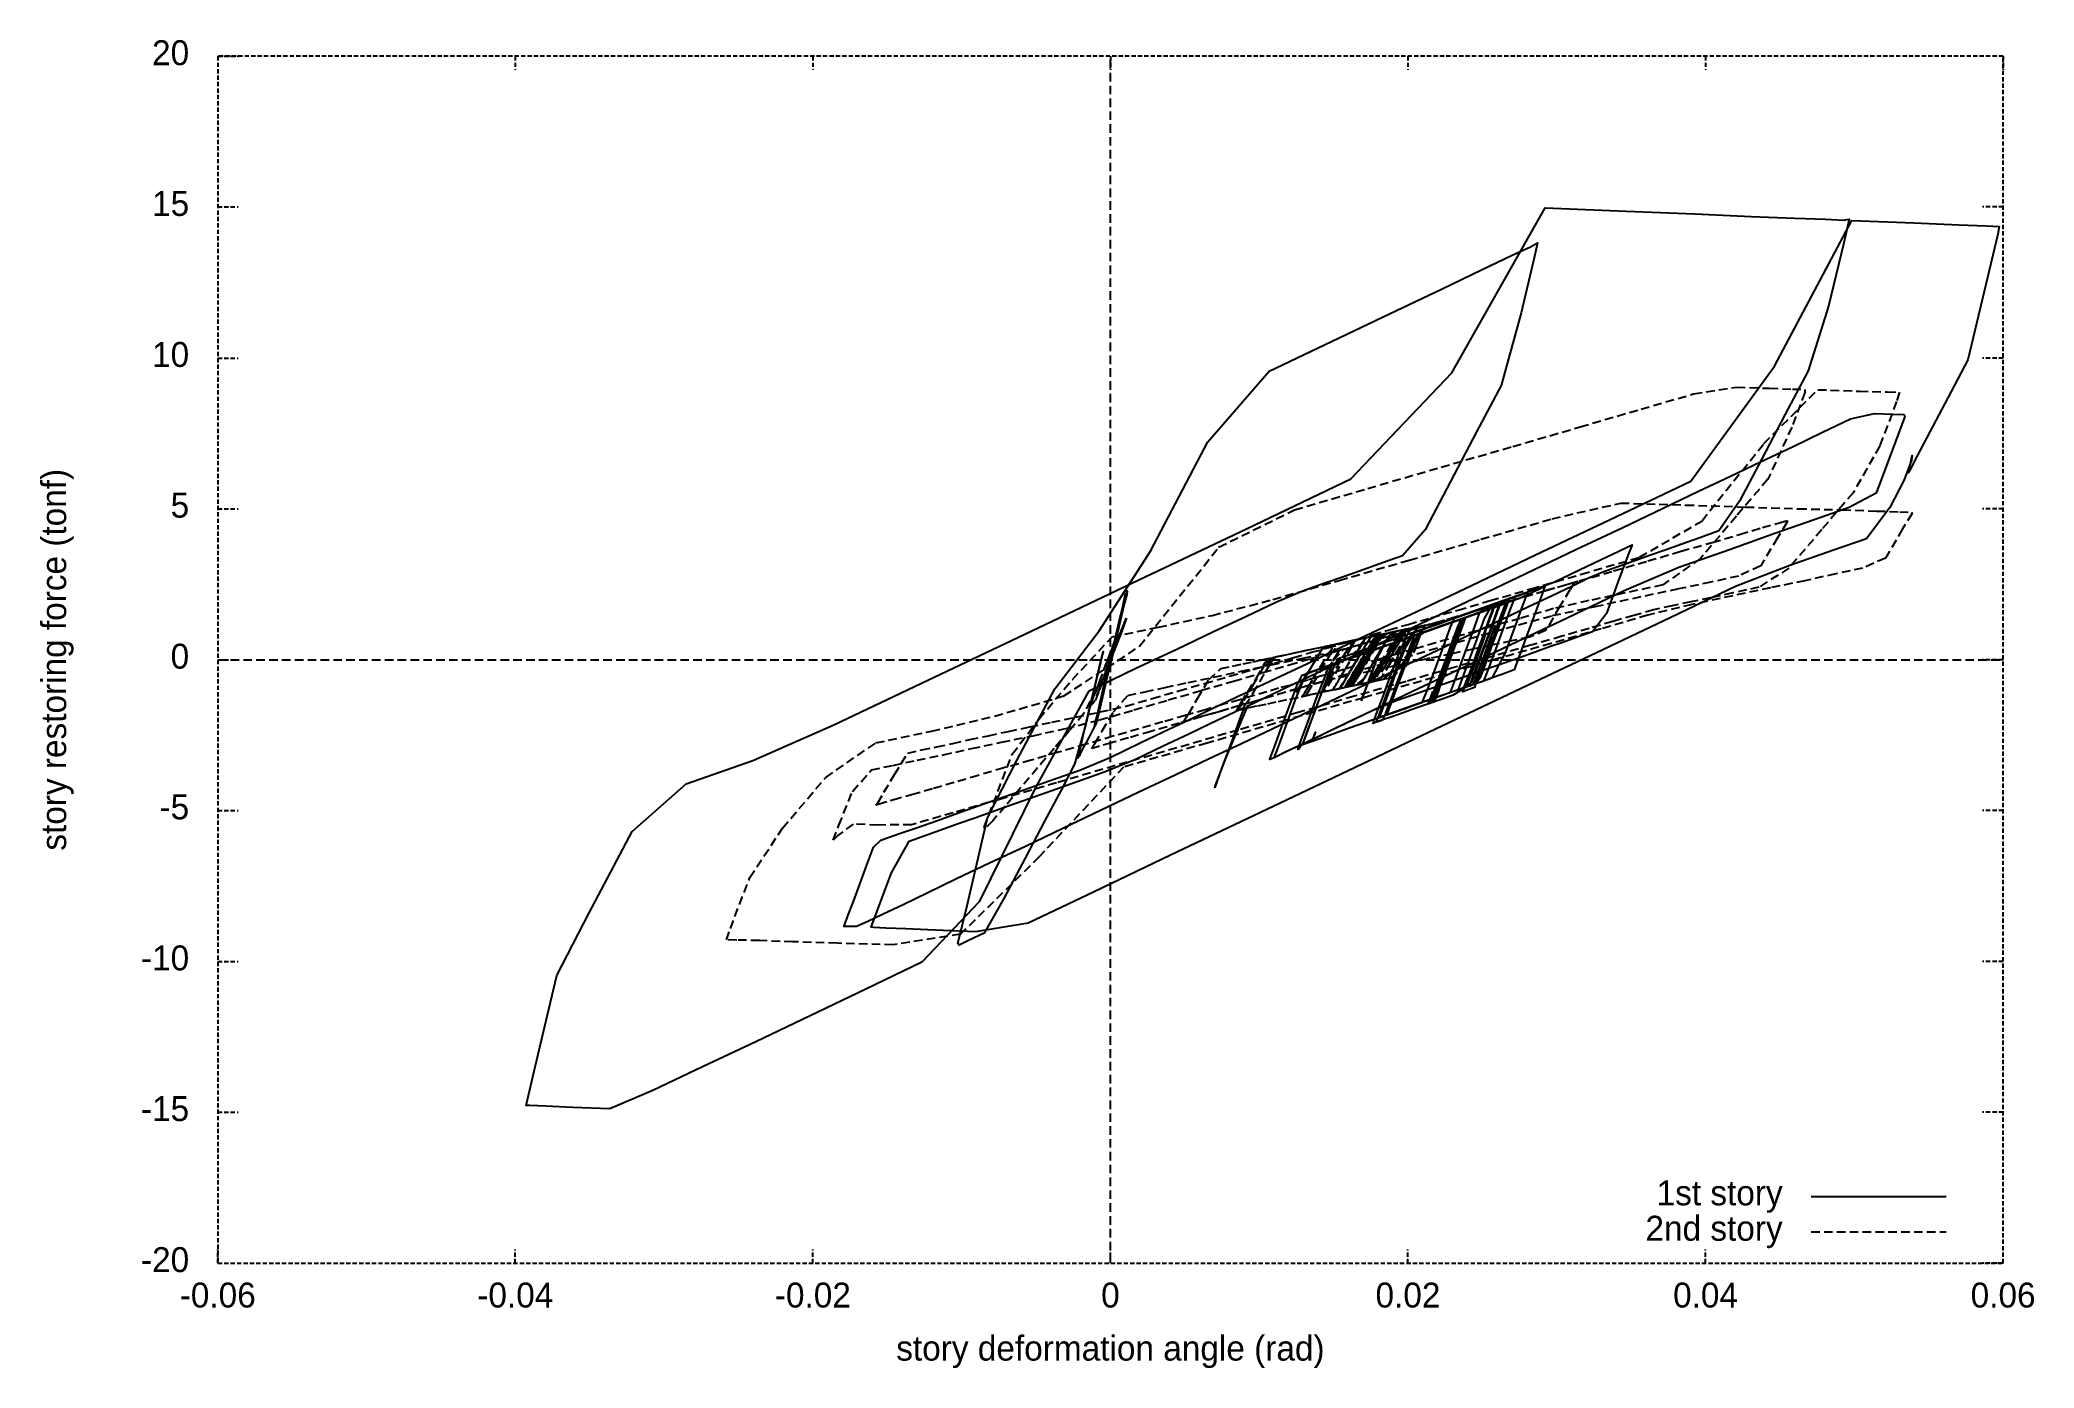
# Model space of a CAD drawing. Extents: x 1 to 117, y 0 to 78.
import ezdxf
from ezdxf.enums import TextEntityAlignment as Align

# ---------------------------------------------------------------- set-up
doc = ezdxf.new("R2010")
doc.units = 0
doc.linetypes.add('DASHED', pattern=[0.75, 0.5, -0.25])
doc.linetypes.add('HIDDEN', pattern=[0.375, 0.25, -0.125])
doc.layers.get('0').update_dxf_attribs({"linetype": 'CONTINUOUS'})
doc.layers.add('1', color=1, linetype='DASHED')
doc.layers.add('2', color=2, linetype='HIDDEN')

msp = doc.modelspace()

# ---------------------------------------------------------------- linework, layer by layer
at = {"linetype": 'CONTINUOUS'}
for points in [[(63.533, 41.433), (63.533, 41.433), (63.533, 41.433), (63.533, 41.433), (63.533, 41.433), (63.533, 41.433), (63.533, 41.433), (63.533, 41.45), (63.55, 41.483), (63.55, 41.5), (63.55, 41.517), (63.55, 41.517), (63.55, 41.517), (63.55, 41.483), (63.533, 41.467), (63.55, 41.483), (63.55, 41.517), (63.567, 41.567), (63.583, 41.617), (63.583, 41.65), (63.583, 41.667), (63.583, 41.667), (63.583, 41.667), (63.6, 41.683), (63.6, 41.733), (63.6, 41.733), (63.6, 41.7), (63.583, 41.633), (63.55, 41.5), (63.5, 41.333), (63.467, 41.133), (63.417, 40.95), (63.383, 40.817), (63.367, 40.75), (63.383, 40.783), (63.4, 40.833), (63.4, 40.833), (63.4, 40.85), (63.417, 40.9), (63.433, 40.983), (63.433, 41), (63.417, 40.95), (63.383, 40.8), (63.333, 40.55), (63.267, 40.333), (63.25, 40.217), (63.25, 40.233), (63.267, 40.3), (63.283, 40.367), (63.317, 40.483), (63.383, 40.767), (63.5, 41.283), (63.65, 41.9), (63.8, 42.533), (63.917, 43.083), (64.017, 43.483), (64.083, 43.767), (64.133, 44.017), (64.2, 44.3), (64.267, 44.533), (64.283, 44.617), (64.25, 44.483), (64.15, 44.067), (64.017, 43.5), (63.867, 42.867), (63.717, 42.233), (63.583, 41.633), (63.45, 41.1), (63.333, 40.617), (63.25, 40.2), (63.183, 39.917), (63.15, 39.783), (63.167, 39.85), (63.217, 40.067), (63.25, 40.2), (63.233, 40.117), (63.183, 39.933), (63.183, 39.9), (63.217, 40.1), (63.3, 40.4), (63.35, 40.683), (63.417, 40.933), (63.483, 41.25), (63.583, 41.633), (63.683, 42.067), (63.783, 42.467), (63.85, 42.783), (63.9, 43), (63.917, 43.033), (63.883, 42.9), (63.817, 42.617), (63.7, 42.167), (63.567, 41.617), (63.417, 40.983), (63.283, 40.4), (63.2, 40.033), (63.183, 39.933), (63.183, 39.933), (63.15, 39.833), (63.117, 39.633), (63.067, 39.45), (63.033, 39.333), (63.033, 39.333), (63.067, 39.467), (63.15, 39.783), (63.283, 40.35), (63.467, 41.117), (63.65, 41.933), (63.833, 42.7), (63.983, 43.383), (64.117, 43.933), (64.217, 44.333), (64.267, 44.567), (64.267, 44.567), (64.217, 44.333), (64.117, 43.9), (63.983, 43.367), (63.85, 42.8), (63.717, 42.233), (63.55, 41.55), (63.367, 40.717), (63.15, 39.817), (62.933, 38.917), (62.75, 38.1), (62.633, 37.583), (62.6, 37.517), (62.617, 37.633), (62.667, 37.833), (62.75, 38.167), (62.9, 38.783), (63.117, 39.733), (63.367, 40.817), (63.617, 41.883), (63.867, 42.9), (64.083, 43.85), (64.25, 44.533), (64.317, 44.85), (64.35, 45), (64.4, 45.233), (64.483, 45.383), (64.517, 45.45), (64.483, 45.25), (64.35, 44.75), (64.183, 44.017), (63.95, 43), (63.65, 41.7), (63.333, 40.35), (63.067, 39.25), (62.883, 38.433), (62.7, 37.717), (62.483, 37.317), (62.283, 36.933), (62.133, 36.633), (61.983, 36.367), (61.833, 36.067), (61.7, 35.8), (61.633, 35.683), (61.7, 35.967), (61.867, 36.667), (62.083, 37.6), (62.333, 38.683), (62.617, 39.867), (62.883, 40.967), (63.067, 41.75), (63.1, 41.917), (62.95, 41.267), (62.6, 39.817), (62.1, 37.667), (61.433, 35.333), (60.65, 33.817), (59.683, 32), (58.55, 29.85), (57.317, 27.5), (56.167, 25.467), (55.25, 25.033), (54.7, 24.767), (54.633, 24.867), (55.183, 27.167), (56.367, 32.2), (58.1, 35.583), (60.283, 39.733), (62.867, 43.117), (65.867, 47.767), (69.217, 54.15), (72.8, 58.283), (76.433, 60.017), (79.867, 61.65), (82.85, 63.067), (85.233, 64.217), (86.983, 65.05), (88.05, 65.55), (88.467, 65.767), (88.267, 64.9), (87.5, 61.683), (86.333, 57.45), (84.9, 54.733), (83.383, 51.833), (81.9, 49.017), (80.583, 47.5), (79.417, 47.083), (78.333, 46.7), (77.25, 46.317), (76.05, 45.9), (74.7, 45.417), (73.183, 44.783), (71.467, 43.967), (69.55, 43.067), (67.4, 42.033), (64.983, 40.9), (62.25, 39.583), (59.167, 33.983), (55.867, 27.3), (52.533, 23.767), (49.267, 22.2), (46.017, 20.65), (42.833, 19.133), (39.733, 17.667), (36.867, 16.3), (34.317, 15.217), (32.167, 15.3), (30.583, 15.367), (29.65, 15.4), (29.433, 15.417), (29.967, 17.667), (31.233, 23), (33.117, 26.65), (35.617, 31.4), (38.767, 34.183), (42.667, 35.55), (47.383, 37.633), (52.867, 40.233), (58.9, 43.1), (65.183, 46.1), (71.467, 49.083), (77.567, 52), (83.467, 58.183), (88.9, 67.817), (93.633, 67.617), (97.65, 67.467), (100.933, 67.317), (103.483, 67.217), (105.267, 67.15), (106.317, 67.1), (106.65, 67.15), (106.333, 65.767), (105.45, 62.083), (104.25, 58.3), (102.9, 55.733), (101.55, 53.167), (100.25, 50.7), (99.05, 48.95), (97.933, 48.55), (96.883, 48.183), (95.9, 47.833), (95, 47.517), (94.2, 47.233), (93.483, 46.983), (92.817, 46.75), (92.167, 46.517), (91.4, 46.167), (90.467, 45.717), (89.317, 45.167), (87.933, 44.517), (86.367, 43.767), (84.667, 42.967), (82.95, 42.133), (81.267, 41.333), (79.617, 40.55), (78, 39.783), (76.367, 39), (74.683, 38.2), (72.967, 37.383), (71.183, 36.533), (69.3, 35.65), (67.317, 34.7), (65.2, 33.7), (63, 32.65), (60.75, 31.583), (58.567, 30.533), (56.467, 29.55), (54.55, 28.633), (52.867, 27.817), (51.433, 27.133), (50.267, 26.583), (49.367, 26.15), (48.717, 25.85), (48.3, 25.85), (48.067, 25.867), (47.983, 25.867), (48.033, 25.983), (48.217, 26.483), (48.533, 27.317), (48.9, 28.333), (49.3, 29.4), (49.7, 30.5), (50.133, 30.9), (50.617, 31.067), (51.283, 31.3), (52.217, 31.617), (53.433, 32.05), (54.883, 32.567), (56.483, 33.133), (58.2, 33.733), (59.967, 34.367), (61.75, 34.983), (63.55, 35.75), (65.317, 36.6), (66.95, 37.383), (68.367, 38.05), (69.467, 38.583), (70.317, 38.983), (70.983, 39.3), (71.583, 39.583), (72.183, 39.867), (72.883, 40.2), (73.783, 40.633), (75, 41.2), (76.633, 41.983), (78.767, 43), (81.417, 44.25), (84.6, 45.767), (88.35, 47.55), (92.667, 49.6), (97.417, 51.85), (102.3, 58.567), (106.8, 67.083), (110.433, 66.933), (113.05, 66.833), (114.667, 66.767), (115.4, 66.733), (115.333, 66.283), (114.633, 63.333), (113.567, 58.95), (112.4, 56.733), (111.35, 54.733), (110.6, 53.3), (110.2, 52.533), (110.1, 52.35), (110.217, 52.817), (110.333, 53.35), (110.283, 53.083), (109.867, 51.933), (109.017, 50.317), (107.667, 48.5), (105.733, 47.833), (103.183, 46.933), (100.017, 45.7), (96.233, 43.9), (91.9, 41.833), (87.133, 39.583), (82.1, 37.183), (76.967, 34.733), (71.883, 32.317), (67.033, 30.017), (62.583, 27.883), (58.733, 26.05), (55.65, 25.55), (53.3, 25.65), (51.6, 25.717), (50.417, 25.767), (49.733, 25.8), (49.567, 25.817), (49.933, 26.817), (50.75, 29), (51.783, 30.85), (52.817, 31.217), (53.783, 31.567), (54.7, 31.883), (55.617, 32.2), (56.583, 32.55), (57.633, 32.917), (58.8, 33.333), (60.117, 33.8), (61.6, 34.317), (63.233, 34.9), (64.967, 35.617), (66.617, 36.4), (68.1, 37.117), (69.4, 37.733), (70.417, 38.217), (71.117, 38.55), (71.35, 38.667), (71.15, 38.15), (70.633, 36.733), (70.017, 35.083), (69.617, 33.967), (69.65, 34.05), (70.283, 35.733), (71.55, 38.75), (73.45, 39.65), (75.867, 40.8), (78.65, 42.117), (81.65, 43.55), (84.717, 45.017), (87.783, 46.467), (90.7, 47.867), (93.4, 49.133), (95.783, 50.283), (97.85, 51.267), (99.717, 52.15), (101.517, 53.017), (103.333, 53.867), (105.1, 54.717), (106.733, 55.5), (108.117, 55.817), (109.2, 55.767), (109.833, 55.75), (109.9, 55.633), (109.35, 54.183), (108.233, 51.15), (106.65, 50.317), (104.667, 49.617), (102.317, 48.8), (99.667, 47.85), (96.7, 46.817), (93.517, 45.45), (90.183, 43.867), (86.9, 42.3), (83.817, 40.833), (81.117, 39.55), (78.883, 38.483), (77.233, 37.7), (76.167, 37.183), (75.6, 36.9), (75.367, 36.8), (75.367, 36.817), (75.45, 37.05), (75.5, 37.2), (75.45, 37.05), (75.3, 36.767), (75.083, 36.667), (74.883, 36.567), (74.767, 36.517), (74.783, 36.567), (74.967, 37.067), (75.35, 38.1), (75.967, 39.767), (76.817, 41.5), (77.95, 41.9), (79.333, 42.383), (80.9, 42.933), (82.6, 43.533), (84.35, 44.15), (86.1, 44.767), (87.783, 45.367), (89.417, 45.967), (90.917, 46.683), (92.183, 47.283), (93.167, 47.75), (93.767, 48.05), (93.983, 48.15), (93.767, 47.617), (93.233, 46.167), (92.483, 44.133), (91.667, 43.067), (90.833, 42.767), (90, 42.467), (89.167, 42.183), (88.317, 41.883), (87.4, 41.55), (86.4, 41.2), (85.333, 40.833), (84.167, 40.417), (82.933, 39.983), (81.617, 39.517), (80.217, 39.033), (78.767, 38.433), (77.3, 37.733), (75.9, 37.05), (74.667, 36.467), (73.75, 36.033), (73.2, 35.767), (73.083, 35.7), (73.317, 36.317), (73.783, 37.6), (74.383, 39.2), (74.983, 40.65), (75.5, 40.833), (75.933, 40.983), (76.233, 41.1), (76.4, 41.15), (76.467, 41.167), (76.433, 41.083), (76.35, 40.867), (76.233, 40.55), (76.083, 40.167), (75.917, 39.7), (75.7, 39.1), (75.417, 38.333), (75.083, 37.433), (74.767, 36.567), (74.533, 36.217), (74.467, 36.2), (74.6, 36.583), (74.983, 37.583), (75.567, 39.183), (76.333, 41.133), (77.2, 41.433), (78.117, 41.75), (79.017, 42.067), (79.833, 42.367), (80.517, 42.6), (81.033, 42.783), (81.35, 42.9), (81.483, 42.95), (81.433, 42.833), (81.267, 42.367), (81.05, 41.767), (80.867, 41.283), (80.783, 41.067), (80.867, 41.283), (81.117, 41.983), (81.533, 42.967), (82.1, 43.167), (82.8, 43.417), (83.65, 43.7), (84.583, 44.033), (85.55, 44.383), (86.517, 44.717), (87.4, 45.033), (88.133, 45.367), (88.65, 45.617), (88.883, 45.733), (88.817, 45.5), (88.433, 44.483), (87.817, 42.817), (87.1, 40.85), (86.383, 40.567), (85.75, 40.35), (85.2, 40.15), (84.733, 39.983), (84.317, 39.85), (84.017, 39.733), (83.85, 39.667), (83.85, 39.717), (84.017, 40.183), (84.367, 41.133), (84.85, 42.433), (85.367, 43.85), (85.833, 44.65), (86.15, 44.767), (86.317, 44.817), (86.317, 44.783), (86.133, 44.283), (85.767, 43.283), (85.233, 41.85), (84.617, 40.15), (83.983, 39.717), (83.383, 39.517), (82.85, 39.333), (82.417, 39.167), (82.05, 39.033), (81.767, 38.95), (81.583, 38.883), (81.483, 38.833), (81.433, 38.833), (81.417, 38.817), (81.383, 38.8), (81.3, 38.783), (81.167, 38.733), (80.95, 38.65), (80.683, 38.55), (80.35, 38.45), (80.017, 38.317), (79.7, 38.217), (79.433, 38.117), (79.267, 38.067), (79.233, 38.05), (79.35, 38.367), (79.633, 39.1), (80.033, 40.2), (80.55, 41.6), (81.117, 42.983), (81.667, 43.167), (82.183, 43.35), (82.65, 43.517), (83.033, 43.65), (83.317, 43.767), (83.5, 43.817), (83.567, 43.85), (83.533, 43.733), (83.367, 43.333), (83.117, 42.633), (82.8, 41.783), (82.45, 40.817), (82.083, 39.833), (81.717, 38.917), (81.35, 38.8), (80.983, 38.667), (80.633, 38.533), (80.283, 38.417), (80, 38.317), (79.8, 38.25), (79.683, 38.2), (79.683, 38.217), (79.783, 38.5), (79.983, 39.033), (80.25, 39.783), (80.583, 40.65), (80.933, 41.6), (81.3, 42.617), (81.7, 43.183), (82.133, 43.333), (82.617, 43.517), (83.15, 43.7), (83.717, 43.9), (84.333, 44.117), (84.933, 44.333), (85.5, 44.533), (86.017, 44.717), (86.483, 44.867), (86.833, 45), (87.067, 45.083), (87.15, 45.117), (87.067, 44.9), (86.833, 44.283), (86.5, 43.367), (86.083, 42.25), (85.667, 41.133), (85.3, 40.183), (85.017, 40.083), (84.817, 40.017), (84.717, 39.983), (84.733, 40.033), (84.85, 40.35), (85.05, 40.9), (85.3, 41.55), (85.533, 42.2), (85.733, 42.75), (85.883, 43.167), (85.967, 43.383), (85.983, 43.4), (85.933, 43.267), (85.8, 42.95), (85.617, 42.417), (85.367, 41.75), (85.1, 41.033), (84.85, 40.367), (84.667, 39.967), (84.55, 39.917), (84.5, 39.9), (84.5, 39.933), (84.583, 40.15), (84.75, 40.617), (85, 41.3), (85.317, 42.15), (85.667, 43.067), (85.983, 43.95), (86.267, 44.717), (86.483, 44.883), (86.667, 44.933), (86.783, 44.983), (86.817, 45), (86.767, 44.883), (86.667, 44.617), (86.517, 44.183), (86.3, 43.633), (86.067, 42.983), (85.8, 42.283), (85.55, 41.6), (85.317, 40.95), (85.1, 40.35), (84.883, 40.05), (84.683, 39.967), (84.517, 39.917), (84.367, 39.867), (84.3, 39.833), (84.283, 39.833), (84.35, 40.017), (84.5, 40.4), (84.7, 40.95), (84.95, 41.617), (85.183, 42.233), (85.35, 42.7), (85.4, 42.867), (85.35, 42.717), (85.167, 42.233), (84.917, 41.533), (84.617, 40.733), (84.317, 39.933), (84.05, 39.75), (83.817, 39.667), (83.617, 39.6), (83.467, 39.55), (83.383, 39.517), (83.367, 39.517), (83.433, 39.683), (83.6, 40.1), (83.85, 40.783), (84.15, 41.633), (84.483, 42.533), (84.8, 43.383), (85.083, 44.15), (85.317, 44.467), (85.5, 44.533), (85.617, 44.567), (85.7, 44.6), (85.783, 44.633), (85.867, 44.667), (85.983, 44.7), (86.133, 44.75), (86.3, 44.817), (86.517, 44.883), (86.75, 44.967), (87.033, 45.067), (87.317, 45.167), (87.583, 45.267), (87.783, 45.333), (87.867, 45.367), (87.817, 45.217), (87.583, 44.6), (87.167, 43.467), (86.567, 41.833), (85.8, 40.367), (84.917, 40.05), (83.9, 39.7), (82.75, 39.3), (81.483, 38.85), (80.15, 38.383), (78.817, 37.9), (77.533, 37.45), (76.367, 37.033), (75.317, 36.667), (74.45, 36.367), (73.767, 36.05), (73.283, 35.8), (72.983, 35.667), (72.833, 35.6), (72.833, 35.633), (72.967, 35.983), (73.183, 36.567), (73.467, 37.317), (73.767, 38.167), (74.1, 39.05), (74.417, 39.917), (74.733, 40.533), (75.067, 40.65), (75.433, 40.783), (75.867, 40.933), (76.35, 41.1), (76.867, 41.283), (77.417, 41.483), (77.967, 41.667), (78.483, 41.85), (78.9, 42), (79.183, 42.1), (79.317, 42.15), (79.3, 42.083), (79.133, 41.667), (78.9, 41), (78.617, 40.25), (78.383, 39.6), (78.233, 39.183), (78.183, 39.05), (78.25, 39.233), (78.433, 39.733), (78.717, 40.5), (79.083, 41.467), (79.467, 42.2), (79.85, 42.333), (80.217, 42.467), (80.567, 42.583), (80.867, 42.7), (81.083, 42.767), (81.217, 42.817), (81.267, 42.85), (81.2, 42.667), (81.033, 42.25), (80.8, 41.6), (80.517, 40.833), (80.233, 40.05), (79.967, 39.317), (79.733, 38.7), (79.55, 38.2), (79.383, 37.9), (79.25, 37.85), (79.133, 37.817), (79.067, 37.783), (79.05, 37.783), (79.083, 37.883), (79.2, 38.167), (79.367, 38.65), (79.617, 39.317), (79.933, 40.183), (80.317, 41.217), (80.767, 42.433), (81.25, 42.833), (81.75, 43), (82.25, 43.183), (82.767, 43.367), (83.283, 43.55), (83.767, 43.717), (84.217, 43.883), (84.65, 44.033), (85.05, 44.167), (85.417, 44.3), (85.783, 44.433), (86.083, 44.533), (86.333, 44.633), (86.5, 44.683), (86.583, 44.717), (86.567, 44.683), (86.483, 44.433), (86.317, 44.017), (86.133, 43.483), (85.933, 42.933), (85.733, 42.4), (85.55, 41.917), (85.4, 41.517), (85.283, 41.2), (85.183, 40.917), (85.083, 40.65), (84.983, 40.4), (84.883, 40.117), (84.783, 39.817), (84.667, 39.767), (84.533, 39.717), (84.383, 39.667), (84.25, 39.617), (84.15, 39.583), (84.083, 39.567), (84.1, 39.583), (84.167, 39.783), (84.3, 40.167), (84.5, 40.667), (84.717, 41.25), (84.933, 41.883), (85.167, 42.5), (85.383, 43.067), (85.567, 43.567), (85.7, 43.95), (85.817, 44.25), (85.883, 44.45), (85.917, 44.483), (85.9, 44.45), (85.867, 44.333), (85.783, 44.133), (85.683, 43.85), (85.567, 43.517), (85.417, 43.15), (85.283, 42.75), (85.133, 42.35), (85, 42.017), (84.9, 41.717), (84.817, 41.5), (84.75, 41.333), (84.7, 41.2), (84.65, 41.05), (84.567, 40.833), (84.467, 40.55), (84.333, 40.2), (84.233, 39.9), (84.167, 39.717), (84.167, 39.733), (84.267, 39.983), (84.45, 40.483), (84.7, 41.167), (85, 41.983), (85.317, 42.833), (85.583, 43.583), (85.783, 44.117), (85.867, 44.35), (85.817, 44.2), (85.6, 43.65), (85.25, 42.667), (84.75, 41.333), (84.167, 39.75), (83.533, 39.367), (82.833, 39.117), (82.1, 38.867), (81.35, 38.6), (80.617, 38.333), (79.95, 38.1), (79.417, 37.917), (79.05, 37.783), (78.867, 37.717), (78.883, 37.8), (79.1, 38.383), (79.467, 39.35), (79.9, 40.55), (80.367, 41.783), (80.783, 42.667), (81.133, 42.783), (81.383, 42.883), (81.567, 42.95), (81.65, 42.967), (81.633, 42.917), (81.533, 42.667), (81.417, 42.333), (81.3, 42.033), (81.25, 41.883), (81.267, 41.95), (81.4, 42.283), (81.617, 42.867), (81.9, 43.067), (82.233, 43.183), (82.617, 43.317), (83, 43.45), (83.367, 43.583), (83.667, 43.683), (83.867, 43.75), (83.983, 43.8), (84, 43.783), (83.9, 43.533), (83.733, 43.067), (83.517, 42.467), (83.267, 41.817), (83.05, 41.217), (82.867, 40.717), (82.733, 40.367), (82.65, 40.15), (82.617, 40.033), (82.583, 39.967), (82.567, 39.917), (82.533, 39.8), (82.45, 39.6), (82.35, 39.333), (82.267, 39.083), (82.183, 38.883), (82.15, 38.883), (82.183, 38.983), (82.317, 39.317), (82.533, 39.9), (82.833, 40.717), (83.183, 41.65), (83.517, 42.567), (83.8, 43.35), (84.017, 43.8), (84.133, 43.85), (84.183, 43.867), (84.15, 43.767), (84.017, 43.433), (83.833, 42.917), (83.617, 42.35), (83.417, 41.8), (83.25, 41.333), (83.1, 40.95), (82.983, 40.633), (82.867, 40.317), (82.75, 40), (82.633, 39.65), (82.5, 39.3), (82.383, 39), (82.317, 38.933), (82.283, 38.933), (82.317, 38.983), (82.383, 39.167), (82.5, 39.517), (82.683, 40), (82.917, 40.633), (83.183, 41.333), (83.433, 42.033), (83.683, 42.683), (83.883, 43.267), (84.067, 43.733), (84.183, 43.867), (84.25, 43.883), (84.233, 43.867), (84.167, 43.65), (84.017, 43.267), (83.833, 42.75), (83.6, 42.15), (83.367, 41.5), (83.133, 40.867), (82.933, 40.317), (82.767, 39.883), (82.683, 39.617), (82.633, 39.517), (82.65, 39.55), (82.7, 39.7), (82.8, 39.95), (82.933, 40.3), (83.1, 40.733), (83.283, 41.25), (83.483, 41.783), (83.667, 42.3), (83.833, 42.75), (83.967, 43.1), (84.05, 43.333), (84.083, 43.417), (84.05, 43.367), (83.983, 43.183), (83.883, 42.9), (83.767, 42.567), (83.617, 42.183), (83.467, 41.767), (83.3, 41.317), (83.133, 40.85), (82.95, 40.367), (82.767, 39.883), (82.6, 39.417), (82.45, 39.017), (82.333, 38.933), (82.233, 38.9), (82.15, 38.883), (82.1, 38.867), (82.083, 38.85), (82.117, 38.95), (82.217, 39.183), (82.35, 39.583)], [(104.433, 10.1), (112.3, 10.1)]]:
    msp.add_lwpolyline(points, dxfattribs=at)
at = {"layer": '1', "linetype": 'DASHED'}
for points in [[(63.533, 6.2), (63.533, 76.667)], [(63.533, 41.433), (63.533, 41.433), (63.533, 41.433), (63.533, 41.433), (63.533, 41.433), (63.533, 41.433), (63.533, 41.433), (63.533, 41.433), (63.533, 41.433), (63.533, 41.45), (63.55, 41.45), (63.55, 41.467), (63.55, 41.483), (63.55, 41.5), (63.55, 41.483), (63.55, 41.483), (63.55, 41.467), (63.533, 41.45), (63.533, 41.45), (63.55, 41.467), (63.567, 41.5), (63.567, 41.533), (63.583, 41.567), (63.583, 41.583), (63.6, 41.6), (63.6, 41.6), (63.6, 41.6), (63.583, 41.583), (63.583, 41.55), (63.55, 41.5), (63.533, 41.417), (63.483, 41.3), (63.433, 41.183), (63.4, 41.067), (63.367, 40.983), (63.35, 40.933), (63.35, 40.95), (63.367, 41.017), (63.417, 41.1), (63.45, 41.217), (63.5, 41.317), (63.517, 41.4), (63.533, 41.433), (63.517, 41.383), (63.467, 41.267), (63.4, 41.083), (63.317, 40.867), (63.25, 40.7), (63.217, 40.583), (63.217, 40.583), (63.25, 40.683), (63.333, 40.9), (63.45, 41.217), (63.6, 41.617), (63.783, 42.083), (63.95, 42.533), (64.083, 42.9), (64.183, 43.15), (64.217, 43.25), (64.217, 43.233), (64.167, 43.117), (64.1, 42.95), (64.017, 42.733), (63.933, 42.483), (63.817, 42.2), (63.7, 41.883), (63.583, 41.55), (63.45, 41.217), (63.333, 40.917), (63.233, 40.65), (63.167, 40.467), (63.117, 40.35), (63.117, 40.333), (63.15, 40.4), (63.217, 40.583), (63.3, 40.817), (63.383, 41.017), (63.433, 41.167), (63.45, 41.2), (63.433, 41.183), (63.417, 41.133), (63.4, 41.083), (63.4, 41.083), (63.433, 41.167), (63.5, 41.317), (63.583, 41.567), (63.7, 41.883), (63.833, 42.2), (63.933, 42.483), (64, 42.65), (64, 42.667), (63.933, 42.5), (63.817, 42.167), (63.633, 41.7), (63.417, 41.15), (63.217, 40.583), (63.033, 40.133), (62.933, 39.85), (62.917, 39.8), (62.983, 39.967), (63.083, 40.25), (63.2, 40.567), (63.317, 40.85), (63.383, 41.05), (63.417, 41.117), (63.417, 41.133), (63.417, 41.117), (63.45, 41.183), (63.517, 41.383), (63.65, 41.717), (63.817, 42.167), (64, 42.667), (64.183, 43.15), (64.317, 43.5), (64.367, 43.667), (64.333, 43.567), (64.217, 43.233), (64.017, 42.7), (63.767, 42.033), (63.5, 41.35), (63.267, 40.733), (63.067, 40.217), (62.917, 39.817), (62.817, 39.55), (62.75, 39.367), (62.717, 39.3), (62.733, 39.317), (62.783, 39.45), (62.867, 39.667), (62.983, 39.983), (63.133, 40.35), (63.3, 40.817), (63.5, 41.35), (63.733, 41.95), (63.95, 42.55), (64.167, 43.117), (64.35, 43.567), (64.45, 43.833), (64.467, 43.867), (64.433, 43.767), (64.35, 43.55), (64.25, 43.267), (64.133, 42.95), (64, 42.617), (63.867, 42.267), (63.717, 41.867), (63.533, 41.383), (63.3, 40.8), (63.067, 40.167), (62.833, 39.55), (62.65, 39.05), (62.5, 38.883), (62.4, 38.783), (62.367, 38.717), (62.35, 38.717), (62.367, 38.75), (62.4, 38.833), (62.433, 38.933), (62.483, 39.067), (62.567, 39.3), (62.717, 39.65), (62.9, 40.15), (63.133, 40.783), (63.4, 41.483), (63.65, 42.167), (63.833, 42.65), (63.883, 42.75), (63.717, 42.333), (63.317, 41.283), (62.7, 39.683), (61.967, 38.267), (61.15, 37.3), (60.25, 36.25), (59.283, 35.117), (58.3, 33.967), (57.4, 32.883), (56.667, 32.033), (56.217, 31.567), (56.167, 31.65), (56.7, 33.033), (57.8, 35.917), (59.367, 37.983), (61.317, 40.283), (63.633, 42.767), (66.333, 43.333), (69.467, 44.017), (73.017, 44.95), (76.883, 46.067), (80.967, 47.25), (85.15, 48.467), (89.317, 49.667), (93.317, 50.583), (97.1, 50.467), (100.6, 50.35), (103.683, 50.25), (106.25, 50.183), (108.25, 50.117), (109.6, 50.067), (110.283, 50.05), (110.317, 49.967), (109.767, 49.067), (108.767, 47.367), (107.433, 46.783), (105.867, 46.45), (104.067, 46.05), (102.05, 45.633), (99.85, 45.167), (97.467, 44.65), (94.9, 44.033), (92.167, 43.233), (89.25, 42.383), (86.033, 41.467), (82.4, 40.4), (78.317, 39.217), (73.883, 37.933), (69.183, 36.567), (64.3, 35.167), (59.383, 29.933), (54.783, 25.417), (50.85, 24.783), (47.583, 24.883), (45, 24.967), (43.05, 25.033), (41.733, 25.067), (41.117, 25.083), (41.35, 25.75), (42.483, 28.717), (44.4, 31.6), (46.917, 34.567), (49.85, 36.583), (53.117, 37.267), (56.767, 38.133), (60.817, 39.317), (65.233, 42.217), (69.85, 48), (74.283, 50.183), (78.55, 51.433), (82.833, 52.683), (87.017, 53.883), (90.95, 55.033), (94.5, 56.067), (97.567, 56.95), (100.083, 57.35), (102, 57.283), (103.333, 57.233), (104.067, 57.217), (104.067, 57.033), (103.3, 55.017), (101.9, 51.967), (100.067, 49.817), (97.967, 47.35), (95.767, 45.8), (93.583, 45.333), (91.45, 44.883), (89.4, 44.417), (87.45, 43.85), (85.633, 43.333), (83.983, 42.85), (82.517, 42.417), (81.25, 42.05), (80.167, 41.733), (79.233, 41.467), (78.45, 41.233), (77.767, 41.05), (77.167, 40.867), (76.6, 40.7), (76.083, 40.55), (75.567, 40.4), (75.05, 40.25), (74.533, 40.1), (73.967, 39.933), (73.35, 39.767), (72.667, 39.567), (71.917, 39.35), (71.083, 39.1), (70.133, 38.833), (69.083, 38.517), (67.9, 38.183), (66.6, 37.8), (65.183, 37.4), (63.683, 36.967), (62.117, 36.5), (60.5, 36.033), (58.9, 35.567), (57.317, 35.117), (55.817, 34.683), (54.417, 34.267), (53.15, 33.9), (52.067, 33.583), (51.167, 33.333), (50.483, 33.133), (50.033, 33), (49.85, 32.95), (49.95, 33.083), (50.317, 33.7), (50.933, 34.733), (51.7, 35.983), (52.517, 36.167), (53.4, 36.35), (54.333, 36.55), (55.333, 36.767), (56.417, 37), (57.583, 37.25), (58.817, 37.517), (60.117, 37.783), (61.5, 38.083), (62.933, 38.383), (64.433, 38.717), (65.967, 39.167), (67.517, 39.617), (69.033, 40.05), (70.483, 40.467), (71.85, 40.867), (73.1, 41.233), (74.233, 41.567), (75.267, 41.867), (76.217, 42.133), (77.083, 42.383), (77.933, 42.633), (78.833, 42.9), (79.8, 43.183), (80.917, 43.5), (82.233, 43.883), (83.817, 44.333), (85.7, 44.883), (88.067, 45.567), (91.017, 46.433), (94.417, 47.417), (98.05, 49.533), (101.667, 54.05), (104.817, 57.2), (107.25, 57.117), (108.867, 57.067), (109.583, 57.05), (109.417, 56.517), (108.433, 53.917), (106.883, 51.183), (105.05, 49.033), (103.133, 46.783), (101.383, 45.667), (99.85, 45.333), (98.55, 45.05), (97.4, 44.817), (96.317, 44.583), (95.233, 44.35), (94.083, 44.017), (92.85, 43.667), (91.467, 43.267), (89.883, 42.8), (88.067, 42.283), (85.95, 41.667), (83.517, 40.967), (80.8, 40.167), (77.767, 39.3), (74.483, 38.35), (71, 37.333), (67.4, 36.283), (63.817, 35.25), (60.383, 34.25), (57.2, 33.317), (54.35, 32.5), (51.933, 31.8), (49.967, 31.783), (48.517, 31.833), (47.617, 31.167), (47.35, 30.9), (47.683, 31.767), (48.483, 33.75), (49.583, 35), (50.85, 35.267), (52.25, 35.567), (53.783, 35.883), (55.433, 36.25), (57.183, 36.617), (59.017, 37), (60.933, 37.417), (62.9, 37.917), (64.9, 38.5), (66.9, 39.083), (68.85, 39.65), (70.717, 40.183), (72.433, 40.683), (73.967, 41.133), (75.233, 41.5), (76.167, 41.767), (76.717, 41.933), (76.9, 41.983), (76.767, 41.783), (76.467, 41.3), (76.217, 40.867), (76.1, 40.667), (76.2, 40.833), (76.55, 41.417), (77.15, 42.05), (77.95, 42.283), (79, 42.583), (80.25, 42.95), (81.717, 43.383), (83.35, 43.85), (85.1, 44.367), (86.967, 44.9), (88.9, 45.467), (90.883, 46.033), (92.9, 46.617), (94.9, 47.2), (96.833, 47.767), (98.65, 48.283), (100.25, 48.75), (101.583, 49.15), (102.567, 49.433), (103.05, 49.567), (103.017, 49.45), (102.467, 48.55), (101.483, 46.917), (100.183, 46.317), (98.583, 45.967), (96.683, 45.567), (94.483, 45.1), (92, 44.567), (89.283, 43.983), (86.367, 43.183), (83.333, 42.317), (80.283, 41.433), (77.3, 40.567), (74.483, 39.75), (71.883, 38.983), (69.567, 38.317), (67.567, 37.733), (65.9, 37.25), (64.583, 36.867), (63.583, 36.583), (62.9, 36.383), (62.517, 36.267), (62.433, 36.25), (62.617, 36.55), (63.05, 37.283), (63.717, 38.383), (64.55, 39.35), (65.567, 39.567), (66.733, 39.817), (68.067, 40.1), (69.55, 40.417), (71.167, 40.767), (72.917, 41.133), (74.767, 41.517), (76.683, 41.933), (78.633, 42.483), (80.617, 43.05), (82.567, 43.617), (84.433, 44.167), (86.15, 44.667), (87.7, 45.117), (88.983, 45.483), (89.95, 45.767), (90.5, 45.933), (90.617, 45.967), (90.35, 45.517), (89.75, 44.517), (88.933, 43.133), (87.983, 42.75), (86.95, 42.533), (85.85, 42.3), (84.683, 42.05), (83.467, 41.783), (82.183, 41.517), (80.85, 41.233), (79.483, 40.933), (78.083, 40.633), (76.65, 40.333), (75.2, 39.95), (73.75, 39.533), (72.35, 39.117), (71.05, 38.75), (69.883, 38.4), (68.933, 38.133), (68.233, 37.917), (67.867, 37.817), (67.817, 37.833), (68.1, 38.3), (68.617, 39.167), (69.283, 40.283), (69.983, 40.917), (70.667, 41.067), (71.283, 41.2), (71.85, 41.317), (72.317, 41.417), (72.7, 41.5), (72.967, 41.55), (73.083, 41.583), (73.05, 41.517), (72.85, 41.183), (72.483, 40.583), (72.033, 39.817), (71.583, 39.05), (71.2, 38.517), (71, 38.483), (71.017, 38.55), (71.317, 39.05), (71.85, 39.933), (72.517, 41.067), (73.25, 41.617), (73.967, 41.767), (74.683, 41.917), (75.367, 42.067), (76, 42.2), (76.567, 42.317), (77.05, 42.433), (77.417, 42.5), (77.667, 42.567), (77.783, 42.583), (77.783, 42.567), (77.7, 42.417), (77.567, 42.217), (77.483, 42.05), (77.45, 42), (77.483, 42.067), (77.617, 42.283), (77.817, 42.583), (78.067, 42.65), (78.367, 42.717), (78.733, 42.783), (79.117, 42.867), (79.533, 42.95), (79.933, 43.05), (80.3, 43.117), (80.567, 43.183), (80.667, 43.2), (80.55, 43.017), (80.233, 42.483), (79.783, 41.733), (79.283, 40.883), (78.783, 40.15), (78.35, 40.05), (78, 39.983), (77.733, 39.917), (77.567, 39.883), (77.517, 39.867), (77.617, 40.05), (77.9, 40.517), (78.35, 41.267), (78.917, 42.217), (79.5, 42.95), (80.033, 43.067), (80.5, 43.167), (80.85, 43.233), (81.067, 43.283), (81.067, 43.25), (80.85, 42.883), (80.417, 42.167), (79.867, 41.233), (79.267, 40.283), (78.717, 40.133), (78.217, 40.017), (77.767, 39.933), (77.383, 39.85), (77.067, 39.783), (76.833, 39.733), (76.667, 39.683), (76.567, 39.667), (76.5, 39.65), (76.5, 39.65), (76.533, 39.7), (76.567, 39.767), (76.633, 39.867), (76.667, 39.933), (76.7, 39.983), (76.717, 40.017), (76.717, 40.017), (76.733, 40.033), (76.75, 40.067), (76.817, 40.183), (76.983, 40.45), (77.25, 40.9), (77.617, 41.517), (78.05, 42.233), (78.467, 42.733), (78.85, 42.817), (79.167, 42.883), (79.45, 42.933), (79.667, 42.983), (79.833, 43.017), (79.917, 43.033), (79.917, 43.017), (79.8, 42.833), (79.567, 42.45), (79.233, 41.883), (78.8, 41.167), (78.333, 40.367), (77.867, 39.95), (77.45, 39.85), (77.067, 39.783), (76.733, 39.7), (76.45, 39.65), (76.217, 39.6), (76.033, 39.55), (75.917, 39.533), (75.867, 39.517), (75.917, 39.6), (76.083, 39.867), (76.35, 40.317), (76.717, 40.933), (77.15, 41.683), (77.633, 42.467), (78.067, 42.65), (78.483, 42.733), (78.867, 42.817), (79.217, 42.883), (79.55, 42.967), (79.883, 43.033), (80.183, 43.1), (80.467, 43.15), (80.733, 43.217), (80.983, 43.267), (81.183, 43.317), (81.35, 43.35), (81.45, 43.367), (81.467, 43.367), (81.35, 43.183), (81.117, 42.783), (80.75, 42.183), (80.3, 41.417), (79.817, 40.6), (79.4, 40.267), (79.05, 40.2), (78.8, 40.15), (78.65, 40.117), (78.617, 40.1), (78.717, 40.283), (78.95, 40.667), (79.283, 41.233), (79.683, 41.883), (80.067, 42.533), (80.4, 43.1), (80.617, 43.183), (80.717, 43.217), (80.683, 43.15), (80.5, 42.833), (80.183, 42.317), (79.767, 41.617), (79.317, 40.867), (78.9, 40.167), (78.55, 40.1), (78.3, 40.033), (78.167, 40.017), (78.133, 40.017), (78.25, 40.183), (78.5, 40.6), (78.867, 41.233), (79.333, 42.033), (79.85, 42.883), (80.333, 43.133), (80.767, 43.217), (81.15, 43.3), (81.45, 43.367), (81.7, 43.417), (81.867, 43.45), (81.917, 43.467), (81.867, 43.4), (81.7, 43.117), (81.417, 42.65), (81.067, 42.033), (80.65, 41.333), (80.233, 40.633), (79.85, 40.367), (79.533, 40.3), (79.267, 40.25), (79.067, 40.2), (78.917, 40.167), (78.85, 40.15), (78.833, 40.167), (78.917, 40.283), (79.083, 40.567), (79.317, 40.967), (79.617, 41.467), (79.95, 42.017), (80.233, 42.517), (80.45, 42.867), (80.55, 43.033), (80.467, 42.917), (80.25, 42.533), (79.867, 41.917), (79.417, 41.15), (78.95, 40.367), (78.55, 40.1), (78.2, 40.017), (77.933, 39.967), (77.767, 39.917), (77.667, 39.9), (77.683, 39.933), (77.8, 40.15), (78.067, 40.567), (78.417, 41.183), (78.867, 41.917), (79.333, 42.717), (79.783, 43.017), (80.183, 43.1), (80.533, 43.167), (80.817, 43.233), (81.033, 43.283), (81.217, 43.317), (81.35, 43.35), (81.433, 43.367), (81.483, 43.383), (81.5, 43.383), (81.5, 43.383), (81.5, 43.367), (81.483, 43.333), (81.45, 43.3), (81.433, 43.25), (81.4, 43.2), (81.35, 43.117), (81.25, 42.95), (81.067, 42.667), (80.783, 42.183), (80.367, 41.483), (79.883, 40.667), (79.367, 40.267), (78.85, 40.15), (78.3, 40.033), (77.717, 39.917), (77.117, 39.783), (76.483, 39.65), (75.817, 39.517), (75.15, 39.367), (74.483, 39.217), (73.817, 39.083), (73.183, 38.95), (72.6, 38.817), (72.067, 38.717), (71.617, 38.617), (71.25, 38.533), (71, 38.483), (70.883, 38.45), (70.95, 38.55), (71.167, 38.933), (71.55, 39.567), (72.05, 40.383), (72.567, 41.267), (73.067, 41.583), (73.517, 41.667), (73.917, 41.767), (74.283, 41.833), (74.633, 41.917), (74.95, 41.983), (75.217, 42.033), (75.467, 42.083), (75.683, 42.133), (75.833, 42.167), (75.933, 42.183), (75.95, 42.2), (75.883, 42.067), (75.7, 41.75), (75.417, 41.3), (75.1, 40.75), (74.783, 40.217), (74.517, 39.783), (74.383, 39.533), (74.4, 39.567), (74.583, 39.883), (74.95, 40.5), (75.417, 41.267), (75.9, 42.1), (76.367, 42.283), (76.783, 42.367), (77.133, 42.45), (77.417, 42.5), (77.65, 42.55), (77.8, 42.583), (77.85, 42.6), (77.783, 42.5), (77.6, 42.183), (77.3, 41.683), (76.9, 41.033), (76.483, 40.317), (76.05, 39.6), (75.683, 39.483), (75.367, 39.417), (75.117, 39.367), (74.917, 39.317), (74.8, 39.283), (74.733, 39.283), (74.75, 39.317), (74.867, 39.483), (75.067, 39.833), (75.367, 40.333), (75.75, 40.967), (76.2, 41.717), (76.667, 42.35), (77.1, 42.433), (77.5, 42.533), (77.9, 42.6), (78.25, 42.683), (78.583, 42.75), (78.9, 42.817), (79.183, 42.883), (79.433, 42.933), (79.683, 42.983), (79.9, 43.033), (80.083, 43.083), (80.25, 43.117), (80.383, 43.133), (80.483, 43.167), (80.55, 43.183), (80.55, 43.183), (80.5, 43.083), (80.367, 42.867), (80.167, 42.55), (79.933, 42.133), (79.65, 41.667), (79.383, 41.2), (79.133, 40.783), (78.933, 40.467), (78.817, 40.25), (78.75, 40.133), (78.75, 40.15), (78.783, 40.217), (78.867, 40.333), (78.95, 40.483), (79.033, 40.617), (79.1, 40.75), (79.15, 40.833), (79.183, 40.883), (79.183, 40.883), (79.183, 40.9), (79.2, 40.917), (79.233, 40.967), (79.317, 41.117), (79.45, 41.333), (79.633, 41.633), (79.85, 42), (80.1, 42.4), (80.333, 42.8), (80.533, 43.15), (80.7, 43.2), (80.8, 43.233), (80.85, 43.233), (80.85, 43.233), (80.783, 43.133), (80.667, 42.933), (80.5, 42.65), (80.3, 42.317), (80.083, 41.95), (79.883, 41.6), (79.683, 41.267), (79.517, 41), (79.417, 40.817), (79.35, 40.717), (79.35, 40.717), (79.4, 40.783), (79.467, 40.883), (79.517, 41), (79.567, 41.067), (79.567, 41.083), (79.55, 41.033), (79.5, 40.95), (79.45, 40.867), (79.433, 40.85), (79.483, 40.917), (79.6, 41.117), (79.8, 41.467), (80.083, 41.933), (80.4, 42.467), (80.7, 42.983), (80.95, 43.267), (81.067, 43.283), (81.033, 43.233), (80.833, 42.867), (80.417, 42.183), (79.867, 41.267), (79.25, 40.25), (78.633, 40.117), (78.05, 39.983), (77.467, 39.867), (76.917, 39.75), (76.4, 39.633), (75.933, 39.533), (75.533, 39.45), (75.2, 39.383), (75, 39.333), (74.933, 39.317), (75.05, 39.517), (75.35, 40.033), (75.817, 40.8), (76.367, 41.717), (76.9, 42.4), (77.367, 42.5), (77.767, 42.583), (78.083, 42.65), (78.3, 42.7), (78.417, 42.717), (78.433, 42.717), (78.35, 42.583), (78.2, 42.35), (78.05, 42.067), (77.9, 41.85), (77.833, 41.7), (77.817, 41.683), (77.883, 41.8), (78, 42), (78.167, 42.283), (78.35, 42.567), (78.5, 42.733), (78.617, 42.767), (78.7, 42.783), (78.733, 42.783), (78.7, 42.717), (78.567, 42.517), (78.367, 42.167), (78.1, 41.733), (77.8, 41.217), (77.5, 40.7), (77.233, 40.267), (77.033, 39.933), (76.933, 39.767), (76.917, 39.75), (76.983, 39.867), (77.1, 40.067), (77.25, 40.3), (77.383, 40.517), (77.483, 40.683), (77.533, 40.8), (77.567, 40.833), (77.583, 40.85), (77.6, 40.883), (77.65, 40.983), (77.767, 41.183), (77.967, 41.5), (78.217, 41.933), (78.5, 42.4), (78.767, 42.8), (78.983, 42.85), (79.15, 42.883), (79.233, 42.9), (79.233, 42.883), (79.133, 42.7), (78.933, 42.367), (78.65, 41.9), (78.333, 41.383), (78.017, 40.85), (77.733, 40.367), (77.5, 39.983), (77.35, 39.833), (77.25, 39.817), (77.2, 39.8), (77.2, 39.817), (77.25, 39.9), (77.333, 40.033), (77.45, 40.233), (77.6, 40.483), (77.783, 40.783), (77.983, 41.117), (78.2, 41.5), (78.45, 41.883), (78.683, 42.283), (78.9, 42.65), (79.083, 42.867), (79.233, 42.9), (79.333, 42.917), (79.383, 42.933), (79.383, 42.917), (79.3, 42.783), (79.167, 42.55), (78.95, 42.183), (78.667, 41.733), (78.367, 41.217), (78.05, 40.7), (77.767, 40.217), (77.55, 39.883), (77.4, 39.85), (77.333, 39.833), (77.35, 39.867), (77.45, 40.033), (77.633, 40.333), (77.867, 40.733), (78.15, 41.2), (78.45, 41.717), (78.75, 42.2), (79, 42.633), (79.2, 42.883), (79.333, 42.917), (79.4, 42.933), (79.4, 42.917), (79.333, 42.817), (79.217, 42.6), (79.033, 42.283), (78.817, 41.917), (78.567, 41.517), (78.333, 41.117), (78.1, 40.75), (77.917, 40.417), (77.75, 40.15), (77.633, 39.95), (77.55, 39.883), (77.517, 39.867), (77.517, 39.883), (77.55, 39.933), (77.617, 40.033), (77.683, 40.167), (77.783, 40.317), (77.883, 40.5)], [(11.433, 41.433), (115.633, 41.433)], [(104.433, 8.033), (112.3, 8.033)]]:
    msp.add_lwpolyline(points, dxfattribs=at)
at = {"layer": '2', "linetype": 'HIDDEN'}
for points in [[(11.433, 76.667), (12.633, 76.667)], [(11.433, 76.667), (11.433, 75.867)], [(11.433, 6.2), (115.633, 6.2), (115.633, 76.667), (11.433, 76.667), (11.433, 6.2)], [(28.8, 76.667), (28.8, 75.867)], [(46.167, 76.667), (46.167, 75.867)], [(63.533, 76.667), (63.533, 75.867)], [(80.9, 76.667), (80.9, 75.867)], [(98.267, 76.667), (98.267, 75.867)], [(115.633, 76.667), (114.433, 76.667)], [(115.633, 76.667), (115.633, 75.867)], [(11.433, 67.867), (12.633, 67.867)], [(115.633, 67.867), (114.433, 67.867)], [(11.433, 59.05), (12.633, 59.05)], [(115.633, 59.05), (114.433, 59.05)], [(11.433, 50.25), (12.633, 50.25)], [(115.633, 50.25), (114.433, 50.25)], [(11.433, 41.433), (12.633, 41.433)], [(115.633, 41.433), (114.433, 41.433)], [(11.433, 32.633), (12.633, 32.633)], [(115.633, 32.633), (114.433, 32.633)], [(11.433, 23.817), (12.633, 23.817)], [(115.633, 23.817), (114.433, 23.817)], [(11.433, 15.017), (12.633, 15.017)], [(115.633, 15.017), (114.433, 15.017)], [(11.433, 6.2), (11.433, 7)], [(28.8, 6.2), (28.8, 7)], [(46.167, 6.2), (46.167, 7)], [(63.533, 6.2), (63.533, 7)], [(80.9, 6.2), (80.9, 7)], [(98.267, 6.2), (98.267, 7)], [(115.633, 6.2), (115.633, 7)], [(11.433, 6.2), (12.633, 6.2)], [(115.633, 6.2), (114.433, 6.2)]]:
    msp.add_lwpolyline(points, dxfattribs=at)

# ---------------------------------------------------------------- texts
for s, p in [('20', (9.767, 76.147)), ('15', (9.767, 67.347)), ('10', (9.767, 58.53)), ('5', (9.767, 49.73)), ('0', (9.767, 40.913)), ('-5', (9.767, 32.113)), ('-10', (9.767, 23.297)), ('-15', (9.767, 14.497)), ('1st story', (102.767, 9.58)), ('2nd story', (102.767, 7.513)), ('-20', (9.767, 5.68))]:
    msp.add_text(s, height=1.456).set_placement(p, align=Align.RIGHT)
msp.add_text('story restoring force (tonf)', height=1.456, rotation=90).set_placement((2.587, 41.433), align=Align.CENTER)
for s, p in [('-0.06', (11.433, 3.613)), ('-0.04', (28.8, 3.613)), ('-0.02', (46.167, 3.613)), ('0', (63.533, 3.613)), ('0.02', (80.9, 3.613)), ('0.04', (98.267, 3.613)), ('0.06', (115.633, 3.613)), ('story deformation angle (rad)', (63.533, 0.513))]:
    msp.add_text(s, height=1.456).set_placement(p, align=Align.CENTER)

doc.saveas('drawing.dxf')
